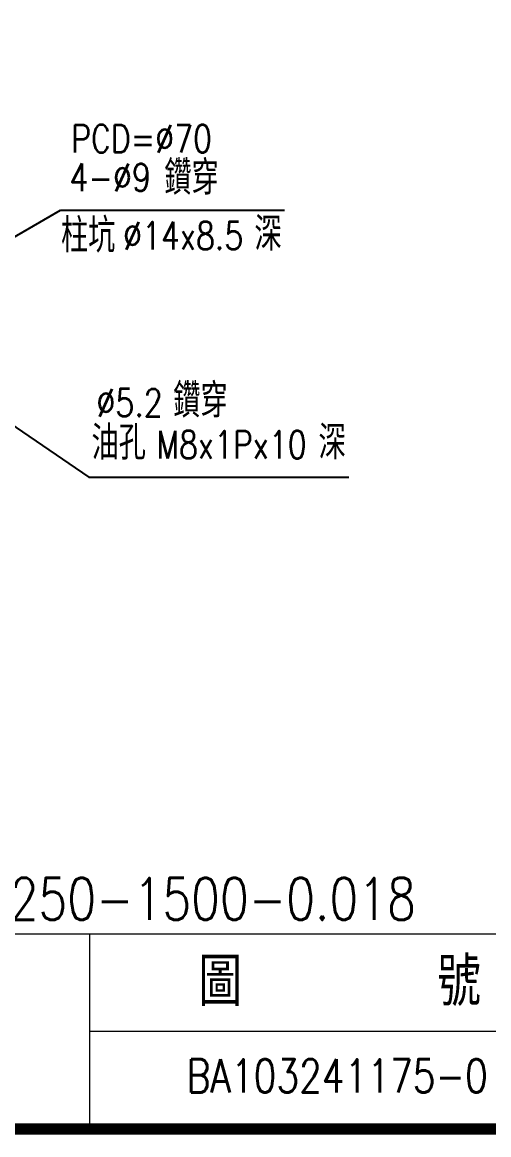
# Model space of a CAD drawing. Header units: millimetres. Extents: x -816 to -277, y -1648 to -1267.
# Drawn here: x -509.1 to -436.4, y -1648.3 to -1475 of the extents above; entities that cross this region are included whole.
import ezdxf
from ezdxf.enums import TextEntityAlignment as Align

# ---------------------------------------------------------------- set-up
doc = ezdxf.new("R2010")
doc.units = ezdxf.units.MM
for name, color, linetype, lineweight in [('DIM', 6, 'CONTINUOUS', 9), ('str', 7, 'CONTINUOUS', 25), ('txt', 3, 'CONTINUOUS', 9)]:
    doc.layers.add(name, color=color, linetype=linetype, lineweight=lineweight)
doc.styles.add('SIMPLEX', font='simplex.shx', dxfattribs={"width": 0.8, "height": 4.3, "bigfont": 'chineset.shx'})
doc.styles.get("Standard").update_dxf_attribs({"font": 'TXT', "width": 0.9, "height": 5.890874, "bigfont": 'CHINESET'})
doc.dimstyles.new('STANDARD$7', dxfattribs={"dimscale": 0, "dimtxt": 5.5, "dimasz": 5, "dimexe": 0.5, "dimexo": 2, "dimgap": 2.2, "dimtad": 1, "dimdec": 3, "dimrnd": 0.0005, "dimdsep": 46, "dimtxsty": 'SIMPLEX', "dimcen": 0.09, "dimclrd": 6, "dimclre": 6, "dimclrt": 3, "dimadec": 1, "dimazin": 2, "dimtp": -0.1, "dimtm": 0.2, "dimtfac": 1, "dimtdec": 3, "dimtmove": 2, "dimatfit": 3, "dimfxl": 0, "dimtvp": 0.790698, "dimarcsym": 0})

msp = doc.modelspace()

# ---------------------------------------------------------------- linework, layer by layer
at = {"layer": 'str', "const_width": 1.7855}
msp.add_lwpolyline([(-815.3052, -1647.4067), (-278.3052, -1647.4067), (-278.3052, -1267.671), (-815.3052, -1267.671)], close=True, dxfattribs=at)
at = {"layer": 'txt'}
for p, q in [((-278.3052, -1617.0535), (-611.8027, -1617.0535)), ((-498.5017, -1647.4067), (-498.5017, -1617.0535)), ((-278.3052, -1632.2301), (-498.5025, -1632.2301))]:
    msp.add_line(p, q, dxfattribs=at)

# ---------------------------------------------------------------- texts
at = {"layer": 'txt', "style": 'SIMPLEX', "width": 0.8}
for s, height, p in [('PCD=%%c70', 4.3, (-501.4499, -1496.5719)), ('4-%%C9', 4.3, (-501.696, -1502.5919)), ('鑽穿', 5.3, (-486.9165, -1503.4285)), ('%%c5.2', 4.3, (-497.4864, -1537.7025)), ('鑽穿', 5.3, (-485.5326, -1538.1476)), ('油孔', 5.3, (-498.2656, -1544.7239)), ('深', 5.3, (-462.8783, -1544.6683)), ('M8x1Px10', 4.3, (-488.1665, -1544.2232))]:
    msp.add_text(s, height=height, dxfattribs=at).set_placement(p, align=Align.BOTTOM_LEFT)
for s, height, p in [('柱坑', 5.3, (-503.0253, -1505.5398)), ('%%c14x8.5', 4.3, (-493.3376, -1506.0811)), ('深', 5.3, (-472.8715, -1505.2937))]:
    msp.add_text(s, height=height, dxfattribs=at).set_placement(p, align=Align.TOP_LEFT)
at = {"layer": 'txt', "attachment_point": 4, "style": 'SIMPLEX'}
for s, insert, char_height, width in [('=1R32-10T4-1FDIC-1250-1500-0.018', (-593.8324, -1611.5647), 6.546294, 186.706042), ('BA103241175-0', (-483.4492, -1639.131), 5.167535, 77.009846)]:
    msp.add_mtext(s, dxfattribs=dict(at, insert=insert, char_height=char_height, width=width))
at = {"layer": 'txt', "insert": (-481.6047, -1624.4646), "char_height": 7.57828, "width": 66.279041, "attachment_point": 4}
msp.add_mtext('圖     號', dxfattribs=at)

# ---------------------------------------------------------------- leaders
at = {"layer": 'DIM'}
for points in [[(-521.3276, -1514.8011), (-503.0745, -1504.2627), (-468.1741, -1504.2627)], [(-513.4507, -1535.8011), (-498.6552, -1545.8319), (-458.1651, -1545.8319)]]:
    msp.add_leader(points, dimstyle='STANDARD$7', override={"dimscale": 1, "dimtxt": 4.3, "dimasz": 3.3, "dimgap": 1.832883, "dimtdec": 0, "dimarcsym": 1}, dxfattribs=at)

doc.saveas('drawing.dxf')
